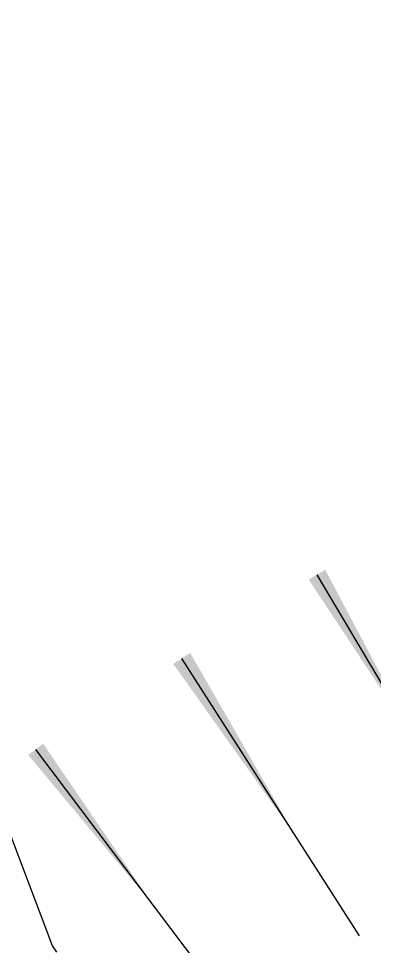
# Model space of a CAD drawing. Header units: millimetres. Extents: x -3113 to 15022, y -19591 to 4665.
# Drawn here: x -375 to 43, y -904 to 184 of the extents above; entities that cross this region are included whole.
import ezdxf

# ---------------------------------------------------------------- set-up
doc = ezdxf.new("R2010")
doc.units = ezdxf.units.MM
doc.header["$XCLIPFRAME"] = 2
doc.layers.add('0A-hatchures', color=4, linetype='Continuous', lineweight=25)
doc.layers.add('0T-walltop', color=7, linetype='Continuous', lineweight=30)
picture_1 = doc.add_image_def('image1.tif', size_in_pixel=(6668, 8809))

# ---------------------------------------------------------------- blocks, each defined once
blk = doc.blocks.new('T5')
blk.add_line((0, -0.0016), (1, -0.0016))
at = {"linetype": 'Continuous'}
blk.add_solid([(0, -0.0314), (0, 0.0298), (0.638, -0.0009)], dxfattribs=at)

msp = doc.modelspace()

# ---------------------------------------------------------------- linework, layer by layer
at = {"layer": '0T-walltop'}
msp.add_lwpolyline([(-329.6, -910.5), (-334.7, -903), (-393.5, -748.1)], dxfattribs=at)

# ---------------------------------------------------------------- block references
at = {"layer": '0A-hatchures', "lineweight": 18}
for p, xscale, yscale, zscale, rotation in [((-24.3, -467.8), 367.5339921834854, 367.5339921834854, 367.5339921834854, 300.7165548983168), ((-182.9, -566), 386.2337354840311, 386.2337354840311, 386.2337354840311, 302.6482199187491), ((-354.3, -672.6), 358.3210118745039, 358.3210118745039, 358.3210118745039, 307.0743132131161)]:
    msp.add_blockref('T5', p, dxfattribs=dict(at, xscale=xscale, yscale=yscale, zscale=zscale, rotation=rotation))

# ---------------------------------------------------------------- pictures from other files: only their frames are drawn
image = msp.add_image(picture_1, insert=(4548.8, 3178.5), size_in_units=(6667, 8807.6), rotation=-180)
image.set_boundary_path([(2179.18, 8808.5), (-0.5, 3859.02), (791.07, 3508.7), (-0.5, 1607.6), (-0.5, 1607.6), (3674.99, -0.5), (6667.5, 6386.38), (6667.5, 7108.85), (2641.04, 8808.5), (2179.18, 8808.5)])

doc.saveas('drawing.dxf')
